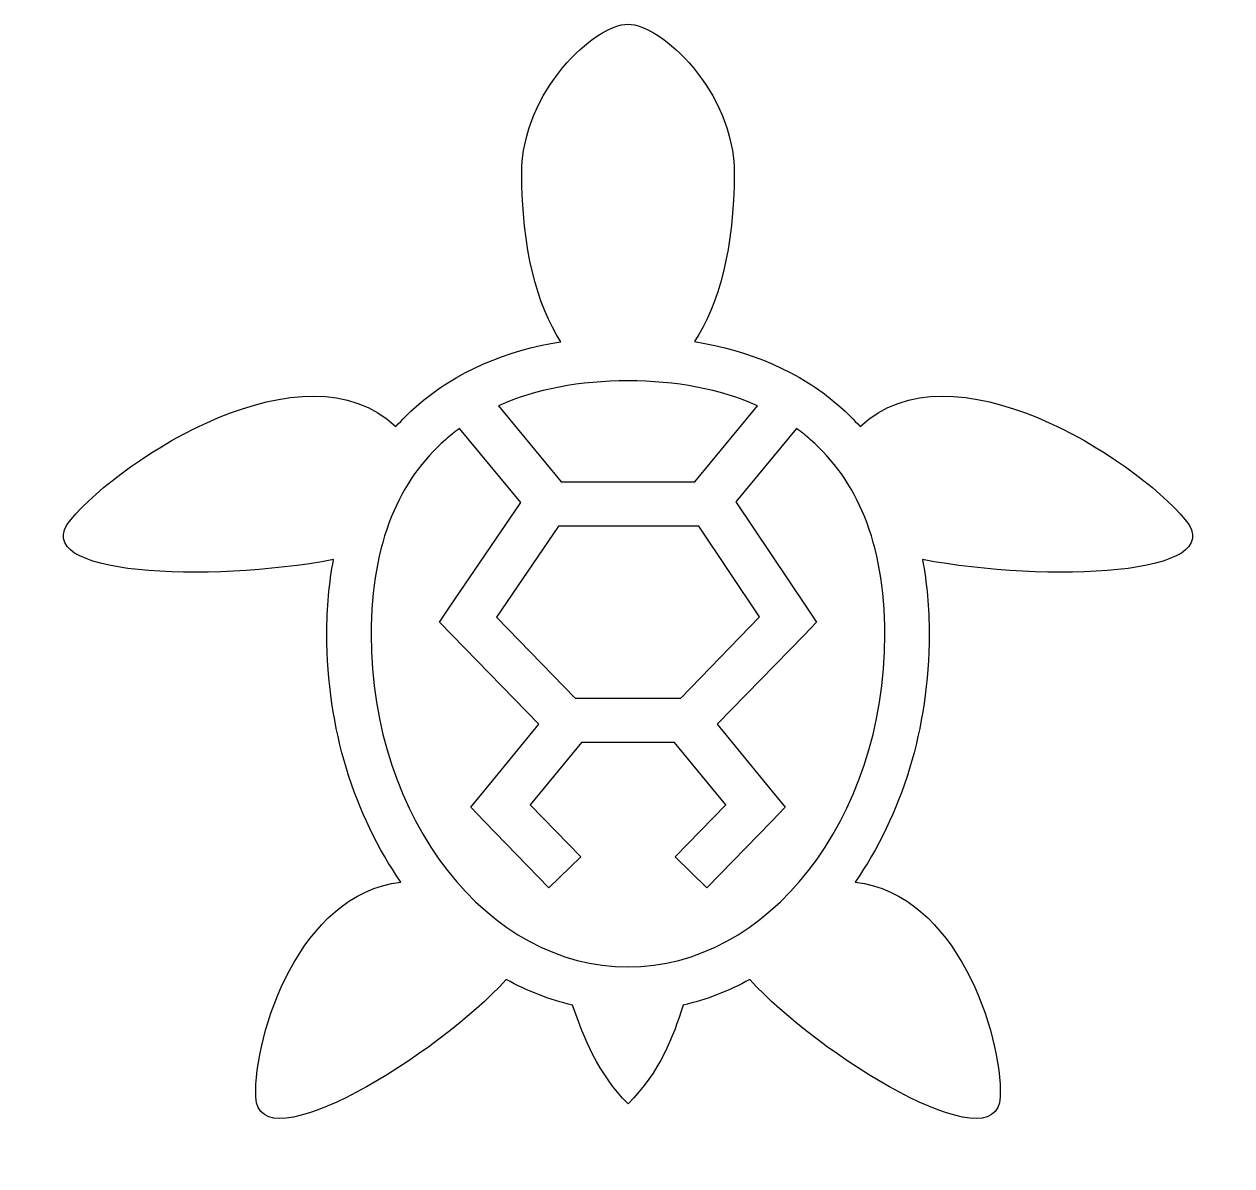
# Model space of a CAD drawing. Header units: centimetres. Extents: x -10.6 to 10.8, y -10.5 to 9.7.
import ezdxf

# ---------------------------------------------------------------- set-up
doc = ezdxf.new("R2010")
doc.units = ezdxf.units.CM
doc.header["$MEASUREMENT"] = 0
doc.layers.add('Layer 1', color=7, linetype='Continuous')

msp = doc.modelspace()

# ---------------------------------------------------------------- linework, layer by layer
at = {"layer": 'Layer 1'}
for points, knots in [([(0.10146, 9.73954), (-0.47751, 9.73954), (-1.78556, 8.55336), (-1.78556, 7.0908), (-1.78556, 7.0908), (-1.78556, 5.75922), (-1.51434, 4.73635), (-1.08979, 4.09953), (-1.08979, 4.09953), (-2.06573, 3.94073), (-2.95517, 3.57159), (-3.6633, 2.94775), (-3.6633, 2.94775), (-3.78938, 2.83672), (-3.90889, 2.71743), (-4.02173, 2.59059), (-4.02173, 2.59059), (-5.63824, 4.11842), (-8.8802, 2.04106), (-9.79874, 0.93423), (-9.79874, 0.93423), (-10.6254, -0.06169), (-7.33634, -0.1882), (-5.12999, 0.22792), (-5.12999, 0.22792), (-5.20745, -0.18339), (-5.24861, -0.62649), (-5.24861, -1.10164), (-5.24861, -1.10164), (-5.24861, -2.77162), (-4.75609, -4.31551), (-3.93478, -5.499), (-3.93478, -5.499), (-5.73472, -5.7052), (-6.54565, -8.20635), (-6.51095, -9.31259), (-6.51095, -9.31259), (-6.47249, -10.53989), (-3.26402, -8.56546), (-2.06223, -7.23055), (-2.06223, -7.23055), (-1.69031, -7.43557), (-1.2949, -7.58885), (-0.88153, -7.68386), (-0.88153, -7.68386), (-0.6782, -8.28496), (-0.43767, -8.88118), (0.10149, -9.44037), (0.10149, -9.44037), (0.68054, -8.85466), (0.89265, -8.26937), (1.08316, -7.68382), (1.08316, -7.68382), (1.49704, -7.58882), (1.89291, -7.43575), (2.26525, -7.23051), (2.26525, -7.23051), (3.46695, -8.56538), (6.67547, -10.53985), (6.71397, -9.31251), (6.71397, -9.31251), (6.74863, -8.20628), (5.93766, -5.70504), (4.13772, -5.49892), (4.13772, -5.49892), (4.95903, -4.31543), (5.45151, -2.7715), (5.45151, -1.10164), (5.45151, -1.10164), (5.45151, -0.62641), (5.41044, -0.18331), (5.33302, 0.228), (5.33302, 0.228), (7.53933, -0.18811), (10.82835, -0.06161), (10.00173, 0.93431), (10.00173, 0.93431), (9.08314, 2.04113), (5.84119, 4.1185), (4.22472, 2.59067), (4.22472, 2.59067), (4.11184, 2.71751), (3.99237, 2.8368), (3.86629, 2.94783), (3.86629, 2.94783), (3.15534, 3.57424), (2.26146, 3.94316), (1.28089, 4.10087), (1.28089, 4.10087), (1.71235, 4.74646), (1.98847, 5.77987), (1.98847, 7.09083), (1.98847, 7.09083), (1.98847, 8.55334), (0.6805, 9.73953), (0.10145, 9.73953), (0.10145, 9.73953), (0.10145, 9.73953), (0.10146, 9.73954), (0.10146, 9.73954)], [0, 0, 0, 0, 0.03846154, 0.03846154, 0.03846154, 0.03846154, 0.07692308, 0.07692308, 0.07692308, 0.07692308, 0.11538462, 0.11538462, 0.11538462, 0.11538462, 0.15384615, 0.15384615, 0.15384615, 0.15384615, 0.19230769, 0.19230769, 0.19230769, 0.19230769, 0.23076923, 0.23076923, 0.23076923, 0.23076923, 0.26923077, 0.26923077, 0.26923077, 0.26923077, 0.30769231, 0.30769231, 0.30769231, 0.30769231, 0.34615385, 0.34615385, 0.34615385, 0.34615385, 0.38461538, 0.38461538, 0.38461538, 0.38461538, 0.42307692, 0.42307692, 0.42307692, 0.42307692, 0.46153846, 0.46153846, 0.46153846, 0.46153846, 0.5, 0.5, 0.5, 0.5, 0.53846154, 0.53846154, 0.53846154, 0.53846154, 0.57692308, 0.57692308, 0.57692308, 0.57692308, 0.61538462, 0.61538462, 0.61538462, 0.61538462, 0.65384615, 0.65384615, 0.65384615, 0.65384615, 0.69230769, 0.69230769, 0.69230769, 0.69230769, 0.73076923, 0.73076923, 0.73076923, 0.73076923, 0.76923077, 0.76923077, 0.76923077, 0.76923077, 0.80769231, 0.80769231, 0.80769231, 0.80769231, 0.84615385, 0.84615385, 0.84615385, 0.84615385, 0.88461538, 0.88461538, 0.88461538, 0.88461538, 0.92307692, 0.92307692, 0.92307692, 0.92307692, 1, 1, 1, 1]), ([(0.10146, 3.4038), (0.9541, 3.4038), (1.73703, 3.25942), (2.40227, 2.95969), (2.40227, 2.95969), (2.40227, 2.95969), (1.29135, 1.61158), (1.29135, 1.61158), (1.29135, 1.61158), (1.29135, 1.61158), (-1.08852, 1.61158), (-1.08852, 1.61158), (-1.08852, 1.61158), (-1.08852, 1.61158), (-2.19935, 2.95969), (-2.19935, 2.95969), (-2.19935, 2.95969), (-1.53415, 3.25942), (-0.7513, 3.40372), (0.10142, 3.40372), (0.10142, 3.40372), (0.10142, 3.40372), (0.10146, 3.4038), (0.10146, 3.4038)], [0, 0, 0, 0, 0.14285714, 0.14285714, 0.14285714, 0.14285714, 0.28571429, 0.28571429, 0.28571429, 0.28571429, 0.42857143, 0.42857143, 0.42857143, 0.42857143, 0.57142857, 0.57142857, 0.57142857, 0.57142857, 0.71428571, 0.71428571, 0.71428571, 0.71428571, 1, 1, 1, 1]), ([(-2.88981, 2.55909), (-2.88981, 2.55909), (-1.80398, 1.24134), (-1.80398, 1.24134), (-1.80398, 1.24134), (-1.80398, 1.24134), (-3.06775, -0.6154), (-3.06775, -0.6154), (-3.06775, -0.6154), (-3.06775, -0.6154), (-3.24823, -0.88021), (-3.24823, -0.88021), (-3.24823, -0.88021), (-3.24823, -0.88021), (-3.02432, -1.11087), (-3.02432, -1.11087), (-3.02432, -1.11087), (-3.02432, -1.11087), (-1.48384, -2.69744), (-1.48384, -2.69744), (-1.48384, -2.69744), (-1.48384, -2.69744), (-2.46686, -3.89653), (-2.46686, -3.89653), (-2.46686, -3.89653), (-2.46686, -3.89653), (-2.68951, -4.16801), (-2.68951, -4.16801), (-2.68951, -4.16801), (-2.68951, -4.16801), (-2.44578, -4.42102), (-2.44578, -4.42102), (-2.44578, -4.42102), (-2.44578, -4.42102), (-1.30197, -5.60172), (-1.30197, -5.60172), (-1.30197, -5.60172), (-1.30197, -5.60172), (-0.73532, -5.05354), (-0.73532, -5.05354), (-0.73532, -5.05354), (-0.73532, -5.05354), (-1.63535, -4.12458), (-1.63535, -4.12458), (-1.63535, -4.12458), (-1.63535, -4.12458), (-0.72747, -3.01894), (-0.72747, -3.01894), (-0.72747, -3.01894), (-0.72747, -3.01894), (0.93027, -3.01893), (0.93027, -3.01893), (0.93027, -3.01893), (0.93027, -3.01893), (1.83815, -4.12457), (1.83815, -4.12457), (1.83815, -4.12457), (1.83815, -4.12457), (0.93816, -5.05353), (0.93816, -5.05353), (0.93816, -5.05353), (0.93816, -5.05353), (1.50481, -5.60171), (1.50481, -5.60171), (1.50481, -5.60171), (1.50481, -5.60171), (2.64862, -4.42101), (2.64862, -4.42101), (2.64862, -4.42101), (2.64862, -4.42101), (2.89235, -4.168), (2.89235, -4.168), (2.89235, -4.168), (2.89235, -4.168), (2.6697, -3.89652), (2.6697, -3.89652), (2.6697, -3.89652), (2.6697, -3.89652), (1.68672, -2.69748), (1.68672, -2.69748), (1.68672, -2.69748), (1.68672, -2.69748), (3.22851, -1.11087), (3.22851, -1.11087), (3.22851, -1.11087), (3.22851, -1.11087), (3.44989, -0.88156), (3.44989, -0.88156), (3.44989, -0.88156), (3.44989, -0.88156), (3.27194, -0.61675), (3.27194, -0.61675), (3.27194, -0.61675), (3.27194, -0.61675), (2.01879, 1.2545), (2.01879, 1.2545), (2.01879, 1.2545), (2.01879, 1.2545), (3.09407, 2.55909), (3.09407, 2.55909), (3.09407, 2.55909), (3.18094, 2.49559), (3.26527, 2.42837), (3.34581, 2.35744), (3.34581, 2.35744), (4.15147, 1.64767), (4.66356, 0.55425), (4.66356, -1.1016), (4.66356, -1.1016), (4.66356, -4.41339), (2.56781, -7.00777), (0.10141, -7.00777), (0.10141, -7.00777), (-2.36483, -7.00777), (-4.46057, -4.41339), (-4.46057, -1.10164), (-4.46057, -1.10164), (-4.46057, 0.5543), (-3.94865, 1.64771), (-3.14282, 2.3574), (-3.14282, 2.3574), (-3.06215, 2.42858), (-2.9771, 2.49542), (-2.88981, 2.55905), (-2.88981, 2.55905), (-2.88981, 2.55905), (-2.88981, 2.55909), (-2.88981, 2.55909)], [0, 0, 0, 0, 0.03030303, 0.03030303, 0.03030303, 0.03030303, 0.06060606, 0.06060606, 0.06060606, 0.06060606, 0.09090909, 0.09090909, 0.09090909, 0.09090909, 0.12121212, 0.12121212, 0.12121212, 0.12121212, 0.15151515, 0.15151515, 0.15151515, 0.15151515, 0.18181818, 0.18181818, 0.18181818, 0.18181818, 0.21212121, 0.21212121, 0.21212121, 0.21212121, 0.24242424, 0.24242424, 0.24242424, 0.24242424, 0.27272727, 0.27272727, 0.27272727, 0.27272727, 0.3030303, 0.3030303, 0.3030303, 0.3030303, 0.33333333, 0.33333333, 0.33333333, 0.33333333, 0.36363636, 0.36363636, 0.36363636, 0.36363636, 0.39393939, 0.39393939, 0.39393939, 0.39393939, 0.42424242, 0.42424242, 0.42424242, 0.42424242, 0.45454545, 0.45454545, 0.45454545, 0.45454545, 0.48484848, 0.48484848, 0.48484848, 0.48484848, 0.51515152, 0.51515152, 0.51515152, 0.51515152, 0.54545455, 0.54545455, 0.54545455, 0.54545455, 0.57575758, 0.57575758, 0.57575758, 0.57575758, 0.60606061, 0.60606061, 0.60606061, 0.60606061, 0.63636364, 0.63636364, 0.63636364, 0.63636364, 0.66666667, 0.66666667, 0.66666667, 0.66666667, 0.6969697, 0.6969697, 0.6969697, 0.6969697, 0.72727273, 0.72727273, 0.72727273, 0.72727273, 0.75757576, 0.75757576, 0.75757576, 0.75757576, 0.78787879, 0.78787879, 0.78787879, 0.78787879, 0.81818182, 0.81818182, 0.81818182, 0.81818182, 0.84848485, 0.84848485, 0.84848485, 0.84848485, 0.87878788, 0.87878788, 0.87878788, 0.87878788, 0.90909091, 0.90909091, 0.90909091, 0.90909091, 0.93939394, 0.93939394, 0.93939394, 0.93939394, 1, 1, 1, 1]), ([(-1.13592, 0.82358), (-1.13592, 0.82358), (1.35857, 0.82358), (1.35857, 0.82358), (1.35857, 0.82358), (1.35857, 0.82358), (2.44039, -0.78934), (2.44039, -0.78934), (2.44039, -0.78934), (2.44039, -0.78934), (1.04092, -2.23089), (1.04092, -2.23089), (1.04092, -2.23089), (1.04092, -2.23089), (-0.83817, -2.2309), (-0.83817, -2.2309), (-0.83817, -2.2309), (-0.83817, -2.2309), (-2.2349, -0.79191), (-2.2349, -0.79191), (-2.2349, -0.79191), (-2.2349, -0.79191), (-1.13588, 0.82354), (-1.13588, 0.82354), (-1.13588, 0.82354), (-1.13588, 0.82354), (-1.13592, 0.82358), (-1.13592, 0.82358)], [0, 0, 0, 0, 0.125, 0.125, 0.125, 0.125, 0.25, 0.25, 0.25, 0.25, 0.375, 0.375, 0.375, 0.375, 0.5, 0.5, 0.5, 0.5, 0.625, 0.625, 0.625, 0.625, 0.75, 0.75, 0.75, 0.75, 1, 1, 1, 1])]:
    msp.add_open_spline(points, degree=3, knots=knots, dxfattribs=at)

doc.saveas('drawing.dxf')
